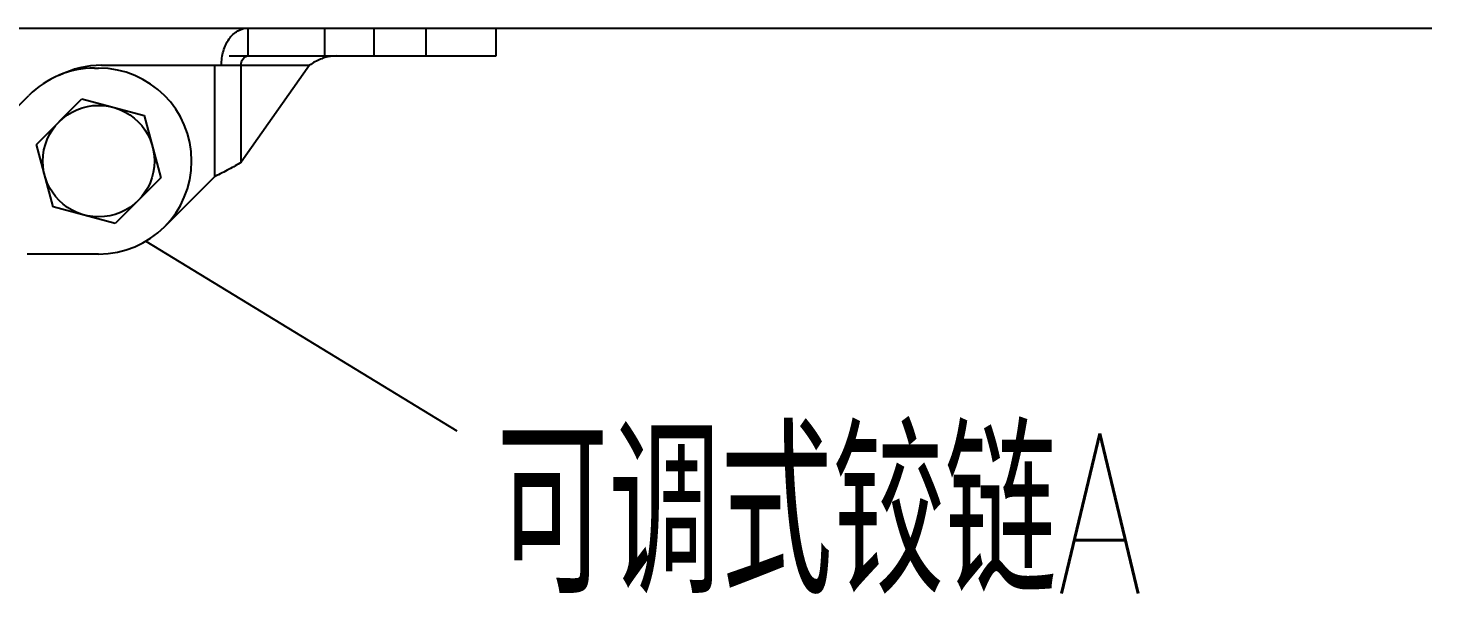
# Model space of a CAD drawing. Extents: x 27938 to 1042331, y -235042 to 1535213.
# Drawn here: x 727948 to 731457, y 769341 to 770755 of the extents above; entities that cross this region are included whole.
import ezdxf

# ---------------------------------------------------------------- set-up
doc = ezdxf.new("R2010")
doc.units = 0
doc.header["$LTSCALE"] = 1000
doc.header["$MEASUREMENT"] = 0
doc.layers.add('bz', color=2, linetype='Continuous')
doc.layers.add('W_DIM', color=4, linetype='Continuous')
doc.styles.get("Standard").update_dxf_attribs({"font": 'gbenor.shx', "bigfont": 'gbcbig.shx'})
doc.styles.add('wwp100', font='txt.shx', dxfattribs={"width": 0.7, "height": 400, "bigfont": 'hztxt.shx'})
doc.dimstyles.get("Standard").update_dxf_attribs({"dimtxt": 0.18, "dimasz": 0.18, "dimexe": 0.18, "dimexo": 0.0625, "dimgap": 0.09, "dimtad": 0, "dimtih": 1, "dimtoh": 1, "dimdec": 4, "dimzin": 0, "dimdsep": 46, "dimtxsty": 'Standard', "dimcen": 0.09, "dimadec": 0, "dimazin": 0, "dimtfac": 1, "dimtdec": 4, "dimtofl": 0, "dimtmove": 0, "dimatfit": 3, "dimfxl": 1, "dimtolj": 1, "dimtzin": 0, "dimarcsym": 0})

msp = doc.modelspace()

# ---------------------------------------------------------------- linework, layer by layer
at = {"linetype": 'Continuous'}
for p, q in [((728497, 770754.6), (728497, 770684.9)), ((728497, 770754.6), (729117.6, 770754.6)), ((728689, 770754.6), (728689, 770684.9)), ((728812.2, 770754.6), (728812.2, 770684.9)), ((728943.3, 770684.9), (728943.3, 770754.6)), ((729117.6, 770684.9), (729117.6, 770754.6)), ((728450.5, 770684.9), (728497, 770684.9)), ((728497, 770684.9), (729117.6, 770684.9)), ((728114.3, 770654.5), (728124.4, 770654.5)), ((728131.6, 770661.7), (728651.6, 770661.7)), ((728414.8, 770384), (728414.8, 770661.7)), ((728651.6, 770661.7), (728480.5, 770419.7)), ((728480.5, 770419.7), (728480.5, 770661.7)), ((727582.3, 770218.7), (727950, 770586.5)), ((727969, 770463.8), (728082.8, 770577.6)), ((728082.8, 770577.6), (728238.2, 770536)), ((728238.2, 770536), (728279.9, 770380.5)), ((728010.6, 770308.4), (727969, 770463.8)), ((728279.9, 770380.5), (728166.1, 770266.7)), ((728414.8, 770384), (728288.7, 770257.9)), ((728166.1, 770266.7), (728010.6, 770308.4)), ((728124.4, 770189.9), (727946.1, 770189.9))]:
    msp.add_line(p, q, dxfattribs=at)
msp.add_circle((728124.4, 770422.2), 139.4, dxfattribs=at)
for centre, start, end in [((728114.3, 770422.2), 90, 135), ((728131.6, 770429.4), 90, 117.0003), ((728124.4, 770422.2), 270, 90)]:
    msp.add_arc(centre, 232.3, start, end, dxfattribs=at)
for points, knots in [([(728431.3, 770661.7), (728431.3, 770673.6), (728434.4, 770696.9), (728448.1, 770727.3), (728469.6, 770748.9), (728488.3, 770754.6), (728497, 770754.6)], [0, 0, 0, 0, 0.287969, 0.555344, 0.790533, 1, 1, 1, 1]), ([(728480.5, 770661.7), (728480.5, 770667.4), (728482.7, 770678), (728492.5, 770684.9), (728497, 770684.9)], [0, 0, 0, 0, 0.55976, 1, 1, 1, 1]), ([(728690.1, 770680.9), (728686.4, 770679.8), (728672.8, 770675.2), (728660.2, 770667.9), (728651.6, 770661.7)], [0, 0, 0, 0, 0.265236, 1, 1, 1, 1]), ([(728480.5, 770419.7), (728470.9, 770413.1), (728449.1, 770400.8), (728426.8, 770389.8), (728414.8, 770384)], [0, 0, 0, 0, 0.468219, 1, 1, 1, 1])]:
    msp.add_open_spline(points, degree=3, knots=knots, dxfattribs=at)
msp.add_open_spline([(728718.5, 770684.9), (728708.9, 770684.9), (728699.3, 770683.5), (728690.1, 770680.9)], degree=3, dxfattribs=at)
at = {"layer": 'bz'}
msp.add_line((721192.1, 770754.6), (731456.5, 770754.6), dxfattribs=at)

# ---------------------------------------------------------------- texts
at = {"layer": 'W_DIM', "color": 7, "style": 'wwp100', "width": 0.7}
msp.add_text('可调式铰链A', height=400, dxfattribs=at).set_placement((729118.7, 769341.9))

# ---------------------------------------------------------------- leaders
msp.add_leader([(728242.7, 770222.2), (729019.4, 769748.5)], dimstyle='Standard', override={"dimgap": 20, "dimtad": 0})

doc.saveas('drawing.dxf')
